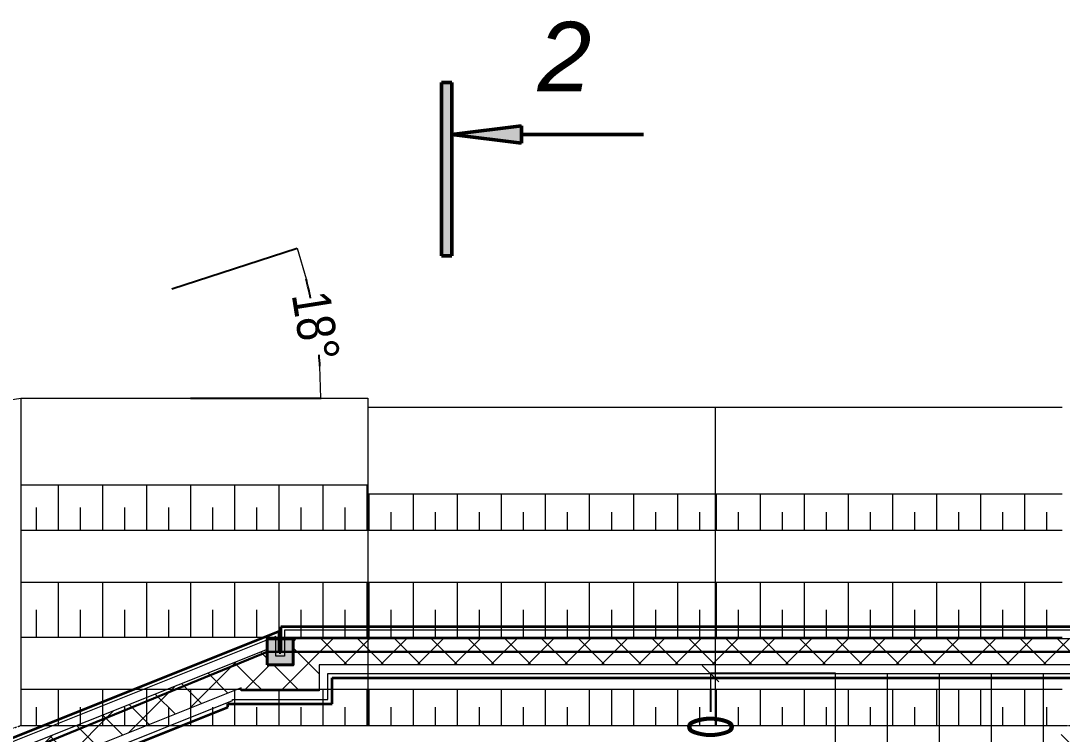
# Model space of a CAD drawing. Header units: millimetres. Extents: x -60256 to 201272, y 21388 to 77592.
# Drawn here: x -22765 to -16764, y 73307 to 77418 of the extents above; entities that cross this region are included whole.
import ezdxf

# ---------------------------------------------------------------- set-up
doc = ezdxf.new("R2010")
doc.units = ezdxf.units.MM
doc.header["$MEASUREMENT"] = 0
doc.linetypes.add('DASHDOT', pattern=[0.05, 0.025, -0.0125, 0, -0.0125])
for name, color, linetype, lineweight in [('лестницы_Ном._пера__96', 7, 'Continuous', 13), ('отделка_Ном._пера__94', 252, 'Continuous', 13), ('отделка_Ном._пера__99', 7, 'Continuous', 40), ('подп стены Инжзащита_Ном._пера__250', 153, 'Continuous', 13), ('разрезы_Ном._пера__100', 7, 'Continuous', 50), ('разрезы_Ном._пера__97', 7, 'Continuous', 20), ('стены наруж_Ном._пера__96', 7, 'Continuous', 13), ('стены наруж_Ном._пера__97', 7, 'Continuous', 20), ('стены наруж_Ном._пера__98', 7, 'Continuous', 35), ('стены наруж_Ном._пера__99', 7, 'Continuous', 40), ('чертеж_Ном._пера__97', 7, 'Continuous', 20)]:
    doc.layers.add(name, color=color, linetype=linetype, lineweight=lineweight)
for name, color, linetype in [('отделка', 7, 'Continuous'), ('размеры внутр', 7, 'Continuous'), ('разрезы', 7, 'Continuous'), ('стены наруж', 7, 'Continuous')]:
    doc.layers.add(name, color=color, linetype=linetype)
doc.styles.add('СГЕНЕРИР_СТИЛЬ_3', font='gost_2_304-81_type.ttf')
doc.styles.add('СГЕНЕРИР_СТИЛЬ_6', font='')
doc.styles.add('СГЕНЕРИР_СТИЛЬ_7', font='ariali.ttf')
doc.styles.get('СГЕНЕРИР_СТИЛЬ_6').set_extended_font_data('Arial Narrow Кириллический')
doc.dimstyles.new('СГЕНЕРИР_СТИЛЬ__2', dxfattribs={"dimtxt": 270.000005, "dimasz": 95, "dimexe": 0.18, "dimexo": 0, "dimgap": 0.09, "dimtad": 1, "dimdec": 0, "dimzin": 0, "dimdsep": 46, "dimtxsty": 'СГЕНЕРИР_СТИЛЬ_3', "dimblk": 'ARROWHEAD_6', "dimblk1": 'ARROWHEAD_6', "dimblk2": 'ARROWHEAD_6', "dimcen": 0.09, "dimclrd": 7, "dimclre": 7, "dimclrt": 98, "dimadec": 0, "dimazin": 0, "dimtfac": 1, "dimtdec": 4, "dimtmove": 0, "dimatfit": 3, "dimfxl": 1, "dimtolj": 1, "dimtzin": 0, "dimarcsym": 0})
doc.dimstyles.new('СГЕНЕРИР_СТИЛЬ__22', dxfattribs={"dimtxt": 220.000005, "dimasz": 183.574879, "dimexe": 0.18, "dimexo": 40, "dimgap": 0.09, "dimtad": 1, "dimdec": 0, "dimzin": 0, "dimdsep": 46, "dimtxsty": 'СГЕНЕРИР_СТИЛЬ_6', "dimblk": 'ARROWHEAD_5', "dimblk1": 'ARROWHEAD_5', "dimblk2": 'ARROWHEAD_5', "dimcen": 0.09, "dimclrd": 7, "dimclre": 7, "dimclrt": 98, "dimadec": 0, "dimazin": 0, "dimtfac": 1, "dimtdec": 4, "dimtmove": 0, "dimatfit": 3, "dimfxl": 1, "dimtolj": 1, "dimtzin": 0, "dimarcsym": 0})
doc.dimstyles.new('СГЕНЕРИР_СТИЛЬ__8', dxfattribs={"dimtxt": 270.000005, "dimasz": 95, "dimexe": 0.18, "dimexo": 0, "dimgap": 0.09, "dimtad": 1, "dimdec": 0, "dimzin": 0, "dimdsep": 46, "dimtxsty": 'СГЕНЕРИР_СТИЛЬ_3', "dimblk": 'ARROWHEAD_6', "dimblk1": 'ARROWHEAD_6', "dimblk2": 'ARROWHEAD_6', "dimcen": 0.09, "dimclrd": 7, "dimclre": 7, "dimclrt": 98, "dimadec": 0, "dimazin": 0, "dimtfac": 1, "dimtdec": 4, "dimtmove": 2, "dimatfit": 3, "dimfxl": 1, "dimtolj": 1, "dimtzin": 0, "dimarcsym": 0})
pattern_1 = [(45, (0, 0), (-106.06602, 106.06602), []), (135, (0, 0), (106.06602, 106.06602), [])]

# ---------------------------------------------------------------- blocks, each defined once
blk = doc.blocks.new('Стена_51_1', base_point=(-21346, 73795.7))
at = {"layer": 'стены наруж_Ном._пера__96', "linetype": 'Continuous'}
h = blk.add_hatch(dxfattribs=at)
h.set_pattern_fill('УТЕПЛИТ_МЕЛКИЙ_0001', color=256, style=0, pattern_type=2)
h.set_pattern_definition(pattern_1)
h.paths.add_polyline_path([(-21346, 73795.7), (-27196, 71455.7), (-27046, 71354.1), (-21496, 73574.1)])
at = {"layer": 'стены наруж_Ном._пера__97', "linetype": 'Continuous'}
for p, q in [((-21296, 73869.5), (-27246, 71489.5)), ((-21346, 73795.7), (-27196, 71455.7)), ((-21496, 73574.1), (-27046, 71354.1)), ((-26996, 71320.3), (-21546, 73500.3))]:
    blk.add_line(p, q, dxfattribs=at)
at = {"layer": 'стены наруж_Ном._пера__98', "linetype": 'Continuous', "flags": 128}
for points in [[(-21276, 73899.1), (-27266, 71503.1)], [(-26971, 71303.3), (-21571, 73463.3)]]:
    blk.add_lwpolyline(points, dxfattribs=at)
blk = doc.blocks.new('Стена_72_1', base_point=(-14961, 73855.7))
at = {"layer": 'стены наруж_Ном._пера__96', "linetype": 'Continuous'}
h = blk.add_hatch(dxfattribs=at)
h.set_pattern_fill('УТЕПЛИТ_МЕЛКИЙ_0001', color=256, style=0, pattern_type=2)
h.set_pattern_definition(pattern_1)
h.paths.add_polyline_path([(-15181, 73855.7), (-21196, 73855.7), (-21046, 73705.7), (-15181, 73705.7)])
h = blk.add_hatch(dxfattribs=at)
h.set_pattern_fill('УТЕПЛИТ_МЕЛКИЙ_0001', color=256, style=0, pattern_type=2)
h.set_pattern_definition(pattern_1)
h.paths.add_polyline_path([(-15181, 73705.7), (-15031, 73705.7), (-15031, 73855.7), (-15181, 73855.7)])
h = blk.add_hatch(dxfattribs=at)
h.set_pattern_fill('УТЕПЛИТ_МЕЛКИЙ_0001', color=256, style=0, pattern_type=2)
h.set_pattern_definition(pattern_1)
h.paths.add_polyline_path([(-15031, 73705.7), (-14961, 73705.7), (-14961, 73855.7), (-15031, 73855.7)])
h = blk.add_hatch(dxfattribs=at)
h.set_pattern_fill('УТЕПЛИТ_МЕЛКИЙ_0001', color=256, style=0, pattern_type=2)
h.set_pattern_definition(pattern_1)
h.paths.add_polyline_path([(-15181, 73655.7), (-15031, 73655.7), (-15031, 73705.7), (-15181, 73705.7)])
h = blk.add_hatch(dxfattribs=at)
h.set_pattern_fill('УТЕПЛИТ_МЕЛКИЙ_0001', color=256, style=0, pattern_type=2)
h.set_pattern_definition(pattern_1)
h.paths.add_polyline_path([(-15181, 73630.7), (-15031, 73630.7), (-15031, 73655.7), (-15181, 73655.7)])
for p, q in [((-15361, 73705.7), (-15361, 73655.7)), ((-15181, 73705.7), (-15181, 73655.7)), ((-15031, 73655.7), (-15031, 73705.7)), ((-14981, 73655.7), (-14981, 73705.7)), ((-15411, 73655.7), (-15411, 73630.7)), ((-15361, 73655.7), (-15361, 73630.7)), ((-15181, 73655.7), (-15181, 73630.7)), ((-15031, 73630.7), (-15031, 73655.7)), ((-14981, 73630.7), (-14981, 73655.7))]:
    blk.add_line(p, q, dxfattribs=at)
at = {"layer": 'стены наруж_Ном._пера__97', "linetype": 'Continuous'}
for p, q in [((-14961, 73905.7), (-21246, 73905.7)), ((-15181, 73855.7), (-21196, 73855.7)), ((-15031, 73855.7), (-15181, 73855.7)), ((-14961, 73855.7), (-15031, 73855.7)), ((-15361, 73705.7), (-21046, 73705.7)), ((-15181, 73705.7), (-15361, 73705.7)), ((-14981, 73705.7), (-15031, 73705.7)), ((-14961, 73705.7), (-14981, 73705.7)), ((-20996, 73655.7), (-15361, 73655.7))]:
    blk.add_line(p, q, dxfattribs=at)
at = {"layer": 'стены наруж_Ном._пера__98', "linetype": 'Continuous', "flags": 128}
for points in [[(-14961, 73925.7), (-21266, 73925.7)], [(-14961, 73630.7), (-14961, 73925.7)], [(-20971, 73630.7), (-15436, 73630.7)]]:
    blk.add_lwpolyline(points, dxfattribs=at)
at = {"layer": 'стены наруж_Ном._пера__99', "linetype": 'Continuous'}
for p, q in [((-14961, 73655.7), (-14961, 73705.7)), ((-14961, 73630.7), (-14961, 73655.7))]:
    blk.add_line(p, q, dxfattribs=at)
blk = doc.blocks.new('ARROWHEAD_6')
at = {"color": 0, "linetype": 'Continuous', "lineweight": 0}
for p, q in [((0, 0), (-1, 0)), ((-0.5, -0.5), (0.5, 0.5))]:
    blk.add_line(p, q, dxfattribs=at)
blk = doc.blocks.new('*D919')
at = {"layer": 'Defpoints', "color": 0, "linetype": 'Continuous', "transparency": 16777216}
for p in [(-18078.5, 73925.7), (-16142.8, 73925.7), (-15436, 73630.7)]:
    blk.add_point(p, dxfattribs=at)
at = {"layer": 'размеры внутр', "color": 7, "linetype": 'Continuous', "lineweight": -2, "transparency": 16777216}
for p, q in [((-18078.5, 73925.7), (-16142.6, 73925.7)), ((-16142.8, 73725.7), (-16142.8, 73830.7)), ((-15436, 73630.7), (-16143, 73630.7))]:
    blk.add_line(p, q, dxfattribs=at)
at = {"layer": 'размеры внутр', "color": 7, "linetype": 'Continuous', "lineweight": -2, "transparency": 16777216, "xscale": 95, "yscale": 95, "zscale": 95}
for p, rotation in [((-16142.8, 73925.7), 90), ((-16142.8, 73630.7), 270)]:
    blk.add_blockref('ARROWHEAD_6', p, dxfattribs=dict(at, rotation=rotation))
at = {"layer": 'размеры внутр', "color": 98, "linetype": 'Continuous', "transparency": 16777216, "insert": (-16331.8, 74260.5), "char_height": 270, "attachment_point": 5, "rotation": 90, "style": 'СГЕНЕРИР_СТИЛЬ_3'}
blk.add_mtext('\\A1;295', dxfattribs=at)
blk = doc.blocks.new('*D1008')
at = {"layer": 'Defpoints', "color": 0, "linetype": 'Continuous', "transparency": 16777216}
for p in [(-18790.6, 73655.7), (-18071, 73655.7), (-18071, 72555.7)]:
    blk.add_point(p, dxfattribs=at)
at = {"layer": 'размеры внутр', "color": 7, "linetype": 'Continuous', "lineweight": -2, "transparency": 16777216}
for p, q in [((-18071, 73655.7), (-18790.8, 73655.7)), ((-18790.6, 73560.7), (-18790.6, 73435.5)), ((-18790.6, 72650.7), (-18790.6, 72895.3)), ((-18071, 72555.7), (-18790.8, 72555.7))]:
    blk.add_line(p, q, dxfattribs=at)
at = {"layer": 'размеры внутр', "color": 7, "linetype": 'Continuous', "lineweight": -2, "transparency": 16777216, "xscale": 95, "yscale": 95, "zscale": 95}
for p, rotation in [((-18790.6, 73655.7), 90), ((-18790.6, 72555.7), 270)]:
    blk.add_blockref('ARROWHEAD_6', p, dxfattribs=dict(at, rotation=rotation))
at = {"layer": 'размеры внутр', "color": 98, "linetype": 'Continuous', "transparency": 16777216, "insert": (-18790.6, 73165.4), "char_height": 270, "attachment_point": 5, "rotation": 90, "style": 'СГЕНЕРИР_СТИЛЬ_3'}
blk.add_mtext('\\A1;1100', dxfattribs=at)
blk = doc.blocks.new('ARROWHEAD_5')
at = {"color": 0, "linetype": 'Continuous', "lineweight": 0}
blk.add_line((0, 0), (-1, 0), dxfattribs=at)
blk.add_solid([(-1, 0.2679), (0, 0), (-1, -0.2679), (-1, 0.2679)], dxfattribs=at)
blk = doc.blocks.new('*D1009')
at = {"color": 7, "linetype": 'Continuous', "lineweight": -2, "transparency": 16777216}
for p, q in [((-23376.2, 75178.1), (-27296.3, 73907.4)), ((-12991, 73021.2), (-27109.8, 72787.2))]:
    blk.add_line(p, q, dxfattribs=at)
for start, end in [(11.55417, 15.2204), (3.68956, 6.62765)]:
    blk.add_arc((-30948.5, 72723.5), 3839.5, start, end, dxfattribs=at)
at = {"layer": 'Defpoints', "color": 0, "linetype": 'Continuous', "transparency": 16777216}
for p in [(-23338.2, 75190.4), (-27197, 73540.8), (-12951, 73021.9), (-30948.5, 72723.5)]:
    blk.add_point(p, dxfattribs=at)
at = {"color": 7, "linetype": 'Continuous', "lineweight": -2, "transparency": 16777216, "xscale": 183.5748792270531, "yscale": 183.5748792270531, "zscale": 183.5748792270531}
for p, rotation in [((-27296.2, 73907.4), 106.5902609093642), ((-27109.6, 72787.2), 272.31969062113)]:
    blk.add_blockref('ARROWHEAD_5', p, dxfattribs=dict(at, rotation=rotation))
at = {"color": 98, "linetype": 'Continuous', "transparency": 16777216, "insert": (-27157.3, 73330.2), "char_height": 220, "attachment_point": 5, "rotation": 279.45498, "style": 'СГЕНЕРИР_СТИЛЬ_6'}
blk.add_mtext('\\A1;17°', dxfattribs=at)
blk = doc.blocks.new('*D1010')
at = {"color": 7, "linetype": 'Continuous', "lineweight": -2, "transparency": 16777216}
for p, q in [((-21895.4, 75872.7), (-21171.8, 76107.9)), ((-21787, 75243.7), (-21034.9, 75243.7))]:
    blk.add_line(p, q, dxfattribs=at)
for start, end in [(11.8827, 14.23811), (3.76189, 5.11676)]:
    blk.add_arc((-23831.5, 75243.7), 2796.5, start, end, dxfattribs=at)
at = {"layer": 'Defpoints', "color": 0, "linetype": 'Continuous', "transparency": 16777216}
for p in [(-21933.5, 75860.4), (-21096.2, 75825.1), (-23831.5, 75243.7), (-21827, 75243.7)]:
    blk.add_point(p, dxfattribs=at)
at = {"color": 7, "linetype": 'Continuous', "lineweight": -2, "transparency": 16777216, "xscale": 183.5748792270531, "yscale": 183.5748792270531, "zscale": 183.5748792270531}
for p, rotation in [((-21171.9, 76107.8), 106.1190531803388), ((-21035.1, 75243.7), 271.8809468196649)]:
    blk.add_blockref('ARROWHEAD_5', p, dxfattribs=dict(at, rotation=rotation))
at = {"color": 98, "linetype": 'Continuous', "transparency": 16777216, "insert": (-21065.8, 75657), "char_height": 220, "attachment_point": 5, "rotation": 279, "style": 'СГЕНЕРИР_СТИЛЬ_6'}
blk.add_mtext('\\A1;18°', dxfattribs=at)
blk = doc.blocks.new('Плоскость сечения_2_1', base_point=(-20310.2, 54611.4))
at = {"layer": 'разрезы_Ном._пера__100', "linetype": 'Continuous'}
for points in [[(-20280.2, 77063.4), (-20340.2, 77063.4), (-20340.2, 76063.4), (-20280.2, 76063.4)], [(-19880.2, 76813.4), (-20280.2, 76763.4), (-19880.2, 76713.4)]]:
    blk.add_hatch(color=256, dxfattribs=at).paths.add_polyline_path(points)
for p, q in [((-20340.2, 76063.4), (-20340.2, 77063.4)), ((-20340.2, 77063.4), (-20280.2, 77063.4)), ((-20280.2, 77063.4), (-20280.2, 76063.4)), ((-20280.2, 76763.4), (-19880.2, 76813.4)), ((-19880.2, 76813.4), (-19880.2, 76713.4)), ((-19880.2, 76713.4), (-20280.2, 76763.4)), ((-19880.2, 76763.4), (-19176.7, 76763.4)), ((-20280.2, 76063.4), (-20340.2, 76063.4))]:
    blk.add_line(p, q, dxfattribs=at)
at = {"layer": 'разрезы_Ном._пера__97', "insert": (-19476.7, 77212), "char_height": 400, "attachment_point": 6, "style": 'СГЕНЕРИР_СТИЛЬ_7'}
blk.add_mtext('{2}', dxfattribs=at)
blk = doc.blocks.new('Лестница 2')
at = {"layer": 'лестницы_Ном._пера__96', "linetype": 'Continuous'}
for p, q in [((0, 1100), (1500, 1100)), ((0, 1100), (0, 0)), ((0, 1100), (0, 0)), ((300, 1100), (300, 0)), ((600, 1100), (600, 0)), ((900, 1100), (900, 0)), ((1200, 1100), (1200, 0)), ((1500, 1100), (1500, 0)), ((1500, 1100), (1500, 0)), ((1500, 550), (1300, 750)), ((0, 550), (1500, 550)), ((1500, 550), (1300, 350)), ((0, 0), (1500, 0))]:
    blk.add_line(p, q, dxfattribs=at)
blk = doc.blocks.new('Стена_105_1', base_point=(-21346, 73705.7))
at = {"layer": 'стены наруж_Ном._пера__96', "linetype": 'Continuous'}
h = blk.add_hatch(dxfattribs=at)
h.set_pattern_fill('УТЕПЛИТ_МЕЛКИЙ_0001', color=256, style=0, pattern_type=2)
h.set_pattern_definition(pattern_1)
h.paths.add_polyline_path([(-21196, 73705.7), (-21346, 73705.7), (-21496, 73555.7), (-21046, 73555.7)])
at = {"layer": 'стены наруж_Ном._пера__97', "linetype": 'Continuous'}
for p, q in [((-21246, 73755.7), (-21296, 73755.7)), ((-21196, 73705.7), (-21346, 73705.7)), ((-21546, 73505.7), (-20996, 73505.7)), ((-21046, 73555.7), (-21496, 73555.7))]:
    blk.add_line(p, q, dxfattribs=at)
at = {"layer": 'стены наруж_Ном._пера__98', "linetype": 'Continuous', "flags": 128}
for points in [[(-21266, 73775.7), (-21276, 73775.7)], [(-21571, 73480.7), (-20971, 73480.7)]]:
    blk.add_lwpolyline(points, dxfattribs=at)
blk = doc.blocks.new('Стена_106_1', base_point=(-21196, 73705.7))
at = {"layer": 'стены наруж_Ном._пера__96', "linetype": 'Continuous'}
h = blk.add_hatch(dxfattribs=at)
h.set_pattern_fill('УТЕПЛИТ_МЕЛКИЙ_0001', color=256, style=0, pattern_type=2)
h.set_pattern_definition(pattern_1)
h.paths.add_polyline_path([(-21196, 73855.7), (-21196, 73705.7), (-21046, 73555.7), (-21046, 73705.7)])
at = {"layer": 'стены наруж_Ном._пера__97', "linetype": 'Continuous'}
for p, q in [((-21246, 73905.7), (-21246, 73755.7)), ((-21196, 73855.7), (-21196, 73705.7)), ((-21046, 73705.7), (-21046, 73555.7)), ((-20996, 73505.7), (-20996, 73655.7))]:
    blk.add_line(p, q, dxfattribs=at)
at = {"layer": 'стены наруж_Ном._пера__98', "linetype": 'Continuous', "flags": 128}
for points in [[(-21266, 73925.7), (-21266, 73775.7)], [(-20971, 73480.7), (-20971, 73630.7)]]:
    blk.add_lwpolyline(points, dxfattribs=at)
blk = doc.blocks.new('Стена_107_1', base_point=(-21346, 73705.7))
at = {"layer": 'стены наруж_Ном._пера__96', "linetype": 'Continuous'}
h = blk.add_hatch(dxfattribs=at)
h.set_pattern_fill('УТЕПЛИТ_МЕЛКИЙ_0001', color=256, style=0, pattern_type=2)
h.set_pattern_definition(pattern_1)
h.paths.add_polyline_path([(-21346, 73705.7), (-21346, 73795.7), (-21496, 73574.1), (-21496, 73555.7)])
at = {"layer": 'стены наруж_Ном._пера__97', "linetype": 'Continuous'}
for p, q in [((-21296, 73755.7), (-21296, 73869.5)), ((-21346, 73705.7), (-21346, 73795.7)), ((-21496, 73555.7), (-21496, 73574.1)), ((-21546, 73500.3), (-21546, 73505.7))]:
    blk.add_line(p, q, dxfattribs=at)
at = {"layer": 'стены наруж_Ном._пера__98', "linetype": 'Continuous', "flags": 128}
for points in [[(-21276, 73775.7), (-21276, 73899.1)], [(-21571, 73463.3), (-21571, 73480.7)]]:
    blk.add_lwpolyline(points, dxfattribs=at)
blk = doc.blocks.new('Колонна_53_1', base_point=(-21271, 73780.7))
at = {"layer": 'отделка_Ном._пера__94', "linetype": 'Continuous'}
blk.add_hatch(color=256, dxfattribs=at).paths.add_polyline_path([(-21346, 73705.7), (-21196, 73705.7), (-21196, 73855.7), (-21346, 73855.7)])
at = {"layer": 'отделка_Ном._пера__99', "linetype": 'Continuous', "flags": 128}
blk.add_lwpolyline([(-21346, 73705.7), (-21196, 73705.7), (-21196, 73855.7), (-21346, 73855.7)], close=True, dxfattribs=at)

msp = doc.modelspace()

# ---------------------------------------------------------------- hatches: boundary and pattern name
at = {"layer": 'подп стены Инжзащита_Ном._пера__250', "linetype": 'Continuous'}
h = msp.add_hatch(dxfattribs=at)
h.set_pattern_fill('ANSI36_0001', color=256, style=0, pattern_type=2)
h.set_pattern_definition([(75, (-761330, 464080), (-81438, 309434), [396875, -79375, 0, -79375])])
h.paths.add_polyline_path([(-22764.3102, 75243.65998), (-23347.95021, 75152.61143), (-22764.74601, 73357.69345), (-22764.3102, 73358.04683)])

# ---------------------------------------------------------------- linework, layer by layer
at = {"color": 3, "lineweight": 30}
msp.add_lwpolyline([(-45271.00277, 71380.66051), (-39346.00277, 71380.66051), (-39196.00277, 71380.66051), (-33346.00277, 71380.66051), (-33196.00277, 71380.66051), (-27346.00277, 71380.66051), (-27196.00277, 71380.66051), (-21346.00277, 73780.66051), (-21196.00277, 73780.66051), (-15271.00277, 73780.66051)], dxfattribs=at)
msp.add_lwpolyline([(-45271.00277, 69455.66051), (-45271.00277, 71380.66051), (-39196.00277, 71380.66051), (-33196.00277, 71380.66051), (-27196.00277, 71380.66051), (-21346.00277, 73780.66051), (-21196.00277, 73780.66051), (-15271.00277, 73780.66051), (-15271.00277, 69455.66051)], close=True, dxfattribs=at)
at = {"layer": 'подп стены Инжзащита_Ном._пера__250', "linetype": 'Continuous'}
for p, q in [((-23347.95021, 75152.61143), (-22764.3102, 75243.65998)), ((-22764.3102, 75243.65998), (-20764.3102, 75243.65998)), ((-22764.3102, 75243.65998), (-22764.3102, 73356.37153)), ((-20764.3102, 75243.65998), (-20764.3102, 73356.37153)), ((-20764.3102, 75191.10787), (-18764.3102, 75191.10787)), ((-20764.3102, 75191.10787), (-20764.3102, 73356.37153)), ((-18764.3102, 75191.10787), (-18764.3102, 73356.37153)), ((-18764.3102, 75191.10787), (-16764.3102, 75191.10787)), ((-18764.3102, 75191.10787), (-18764.3102, 73356.37153)), ((-22764.3102, 74744.6533), (-20764.3102, 74744.6533)), ((-22548.88895, 74744.6533), (-22548.88895, 74613.273)), ((-22294.88895, 74744.6533), (-22294.88895, 74613.273)), ((-22040.88895, 74744.6533), (-22040.88895, 74613.273)), ((-21786.88895, 74744.6533), (-21786.88895, 74613.273)), ((-21532.88895, 74744.6533), (-21532.88895, 74613.273)), ((-21278.88895, 74744.6533), (-21278.88895, 74613.273)), ((-21024.88895, 74744.6533), (-21024.88895, 74613.273)), ((-20770.88895, 74744.6533), (-20770.88895, 74613.273)), ((-20764.3102, 74692.10118), (-18764.3102, 74692.10118)), ((-20758.90819, 74692.10118), (-20758.90819, 74481.89271)), ((-20504.90819, 74692.10118), (-20504.90819, 74481.89271)), ((-20250.90819, 74692.10118), (-20250.90819, 74481.89271)), ((-19996.90819, 74692.10118), (-19996.90819, 74481.89271)), ((-19742.90819, 74692.10118), (-19742.90819, 74481.89271)), ((-19488.90819, 74692.10118), (-19488.90819, 74481.89271)), ((-19234.90819, 74692.10118), (-19234.90819, 74481.89271)), ((-18980.90819, 74692.10118), (-18980.90819, 74481.89271)), ((-18764.3102, 74692.10118), (-16764.3102, 74692.10118)), ((-18758.90819, 74692.10118), (-18758.90819, 74481.89271)), ((-18504.90819, 74692.10118), (-18504.90819, 74481.89271)), ((-18250.90819, 74692.10118), (-18250.90819, 74481.89271)), ((-17996.90819, 74692.10118), (-17996.90819, 74481.89271)), ((-17742.90819, 74692.10118), (-17742.90819, 74481.89271)), ((-17488.90819, 74692.10118), (-17488.90819, 74481.89271)), ((-17234.90819, 74692.10118), (-17234.90819, 74481.89271)), ((-16980.90819, 74692.10118), (-16980.90819, 74481.89271)), ((-22675.88895, 74613.273), (-22675.88895, 74481.89271)), ((-22548.88895, 74613.273), (-22548.88895, 74481.89271)), ((-22421.88895, 74613.273), (-22421.88895, 74481.89271)), ((-22294.88895, 74613.273), (-22294.88895, 74481.89271)), ((-22167.88895, 74613.273), (-22167.88895, 74481.89271)), ((-22040.88895, 74613.273), (-22040.88895, 74481.89271)), ((-21913.88895, 74613.273), (-21913.88895, 74481.89271)), ((-21786.88895, 74613.273), (-21786.88895, 74481.89271)), ((-21659.88895, 74613.273), (-21659.88895, 74481.89271)), ((-21532.88895, 74613.273), (-21532.88895, 74481.89271)), ((-21405.88895, 74613.273), (-21405.88895, 74481.89271)), ((-21278.88895, 74613.273), (-21278.88895, 74481.89271)), ((-21151.88895, 74613.273), (-21151.88895, 74481.89271)), ((-21024.88895, 74613.273), (-21024.88895, 74481.89271)), ((-20897.88895, 74613.273), (-20897.88895, 74481.89271)), ((-20770.88895, 74613.273), (-20770.88895, 74481.89271)), ((-20631.90819, 74586.99694), (-20631.90819, 74481.89271)), ((-20377.90819, 74586.99694), (-20377.90819, 74481.89271)), ((-20123.90819, 74586.99694), (-20123.90819, 74481.89271)), ((-19869.90819, 74586.99694), (-19869.90819, 74481.89271)), ((-19615.90819, 74586.99694), (-19615.90819, 74481.89271)), ((-19361.90819, 74586.99694), (-19361.90819, 74481.89271)), ((-19107.90819, 74586.99694), (-19107.90819, 74481.89271)), ((-18853.90819, 74586.99694), (-18853.90819, 74481.89271)), ((-18631.90819, 74586.99694), (-18631.90819, 74481.89271)), ((-18377.90819, 74586.99694), (-18377.90819, 74481.89271)), ((-18123.90819, 74586.99694), (-18123.90819, 74481.89271)), ((-17869.90819, 74586.99694), (-17869.90819, 74481.89271)), ((-17615.90819, 74586.99694), (-17615.90819, 74481.89271)), ((-17361.90819, 74586.99694), (-17361.90819, 74481.89271)), ((-17107.90819, 74586.99694), (-17107.90819, 74481.89271)), ((-16853.90819, 74586.99694), (-16853.90819, 74481.89271)), ((-22764.3102, 74481.89271), (-20764.3102, 74481.89271)), ((-20764.3102, 74481.89271), (-18764.3102, 74481.89271)), ((-18764.3102, 74481.89271), (-16764.3102, 74481.89271)), ((-22764.3102, 74181.89271), (-20764.3102, 74181.89271)), ((-22548.88895, 74181.89271), (-22548.88895, 74024.23636)), ((-22294.88895, 74181.89271), (-22294.88895, 74024.23636)), ((-22040.88895, 74181.89271), (-22040.88895, 74024.23636)), ((-21786.88895, 74181.89271), (-21786.88895, 74024.23636)), ((-21532.88895, 74181.89271), (-21532.88895, 74024.23636)), ((-21278.88895, 74181.89271), (-21278.88895, 74024.23636)), ((-21024.88895, 74181.89271), (-21024.88895, 74024.23636)), ((-20770.88895, 74181.89271), (-20770.88895, 74024.23636)), ((-20764.3102, 74181.89271), (-18764.3102, 74181.89271)), ((-20758.90819, 74181.89271), (-20758.90819, 73866.58)), ((-20504.90819, 74181.89271), (-20504.90819, 73866.58)), ((-20250.90819, 74181.89271), (-20250.90819, 73866.58)), ((-19996.90819, 74181.89271), (-19996.90819, 73866.58)), ((-19742.90819, 74181.89271), (-19742.90819, 73866.58)), ((-19488.90819, 74181.89271), (-19488.90819, 73866.58)), ((-19234.90819, 74181.89271), (-19234.90819, 73866.58)), ((-18980.90819, 74181.89271), (-18980.90819, 73866.58)), ((-18764.3102, 74181.89271), (-16764.3102, 74181.89271)), ((-18758.90819, 74181.89271), (-18758.90819, 73866.58)), ((-18504.90819, 74181.89271), (-18504.90819, 73866.58)), ((-18250.90819, 74181.89271), (-18250.90819, 73866.58)), ((-17996.90819, 74181.89271), (-17996.90819, 73866.58)), ((-17742.90819, 74181.89271), (-17742.90819, 73866.58)), ((-17488.90819, 74181.89271), (-17488.90819, 73866.58)), ((-17234.90819, 74181.89271), (-17234.90819, 73866.58)), ((-16980.90819, 74181.89271), (-16980.90819, 73866.58)), ((-22675.88895, 74024.23636), (-22675.88895, 73866.58)), ((-22548.88895, 74024.23636), (-22548.88895, 73866.58)), ((-22421.88895, 74024.23636), (-22421.88895, 73866.58)), ((-22294.88895, 74024.23636), (-22294.88895, 73866.58)), ((-22167.88895, 74024.23636), (-22167.88895, 73866.58)), ((-22040.88895, 74024.23636), (-22040.88895, 73866.58)), ((-21913.88895, 74024.23636), (-21913.88895, 73866.58)), ((-21786.88895, 74024.23636), (-21786.88895, 73866.58)), ((-21659.88895, 74024.23636), (-21659.88895, 73866.58)), ((-21532.88895, 74024.23636), (-21532.88895, 73866.58)), ((-21405.88895, 74024.23636), (-21405.88895, 73866.58)), ((-21278.88895, 74024.23636), (-21278.88895, 73866.58)), ((-21151.88895, 74024.23636), (-21151.88895, 73866.58)), ((-21024.88895, 74024.23636), (-21024.88895, 73866.58)), ((-20897.88895, 74024.23636), (-20897.88895, 73866.58)), ((-20770.88895, 74024.23636), (-20770.88895, 73866.58)), ((-20631.90819, 74024.23636), (-20631.90819, 73866.58)), ((-20377.90819, 74024.23636), (-20377.90819, 73866.58)), ((-20123.90819, 74024.23636), (-20123.90819, 73866.58)), ((-19869.90819, 74024.23636), (-19869.90819, 73866.58)), ((-19615.90819, 74024.23636), (-19615.90819, 73866.58)), ((-19361.90819, 74024.23636), (-19361.90819, 73866.58)), ((-19107.90819, 74024.23636), (-19107.90819, 73866.58)), ((-18853.90819, 74024.23636), (-18853.90819, 73866.58)), ((-18631.90819, 74024.23636), (-18631.90819, 73866.58)), ((-18377.90819, 74024.23636), (-18377.90819, 73866.58)), ((-18123.90819, 74024.23636), (-18123.90819, 73866.58)), ((-17869.90819, 74024.23636), (-17869.90819, 73866.58)), ((-17615.90819, 74024.23636), (-17615.90819, 73866.58)), ((-17361.90819, 74024.23636), (-17361.90819, 73866.58)), ((-17107.90819, 74024.23636), (-17107.90819, 73866.58)), ((-16853.90819, 74024.23636), (-16853.90819, 73866.58)), ((-22764.3102, 73866.58), (-20764.3102, 73866.58)), ((-20764.3102, 73866.58), (-18764.3102, 73866.58)), ((-18764.3102, 73866.58), (-16764.3102, 73866.58)), ((-22764.3102, 73566.56915), (-20764.3102, 73566.56915)), ((-22548.88895, 73566.56915), (-22548.88895, 73461.47034)), ((-22294.88895, 73566.56915), (-22294.88895, 73461.47034)), ((-22040.88895, 73566.56915), (-22040.88895, 73461.47034)), ((-21786.88895, 73566.56915), (-21786.88895, 73461.47034)), ((-21532.88895, 73566.56915), (-21532.88895, 73461.47034)), ((-21278.88895, 73566.56915), (-21278.88895, 73461.47034)), ((-21024.88895, 73566.56915), (-21024.88895, 73461.47034)), ((-20770.88895, 73566.56915), (-20770.88895, 73461.47034)), ((-20764.3102, 73566.56915), (-18764.3102, 73566.56915)), ((-20758.90819, 73566.56915), (-20758.90819, 73356.37153)), ((-20504.90819, 73566.56915), (-20504.90819, 73356.37153)), ((-20250.90819, 73566.56915), (-20250.90819, 73356.37153)), ((-19996.90819, 73566.56915), (-19996.90819, 73356.37153)), ((-19742.90819, 73566.56915), (-19742.90819, 73356.37153)), ((-19488.90819, 73566.56915), (-19488.90819, 73356.37153)), ((-19361.90819, 73566.56915), (-19361.90819, 73356.37153)), ((-19234.90819, 73566.56915), (-19234.90819, 73356.37153)), ((-18980.90819, 73566.56915), (-18980.90819, 73356.37153)), ((-18764.3102, 73566.56915), (-16764.3102, 73566.56915)), ((-18758.90819, 73566.56915), (-18758.90819, 73356.37153)), ((-18504.90819, 73566.56915), (-18504.90819, 73356.37153)), ((-18250.90819, 73566.56915), (-18250.90819, 73356.37153)), ((-17996.90819, 73566.56915), (-17996.90819, 73356.37153)), ((-17742.90819, 73566.56915), (-17742.90819, 73356.37153)), ((-17488.90819, 73566.56915), (-17488.90819, 73356.37153)), ((-17361.90819, 73566.56915), (-17361.90819, 73356.37153)), ((-17234.90819, 73566.56915), (-17234.90819, 73356.37153)), ((-16980.90819, 73566.56915), (-16980.90819, 73356.37153)), ((-22675.88895, 73461.47034), (-22675.88895, 73356.37153)), ((-22548.88895, 73461.47034), (-22548.88895, 73356.37153)), ((-22421.88895, 73461.47034), (-22421.88895, 73356.37153)), ((-22294.88895, 73461.47034), (-22294.88895, 73356.37153)), ((-22167.88895, 73461.47034), (-22167.88895, 73356.37153)), ((-22040.88895, 73461.47034), (-22040.88895, 73356.37153)), ((-21913.88895, 73461.47034), (-21913.88895, 73356.37153)), ((-21786.88895, 73461.47034), (-21786.88895, 73356.37153)), ((-21659.88895, 73461.47034), (-21659.88895, 73356.37153)), ((-21532.88895, 73461.47034), (-21532.88895, 73356.37153)), ((-21405.88895, 73461.47034), (-21405.88895, 73356.37153)), ((-21278.88895, 73461.47034), (-21278.88895, 73356.37153)), ((-21151.88895, 73461.47034), (-21151.88895, 73356.37153)), ((-21024.88895, 73461.47034), (-21024.88895, 73356.37153)), ((-20897.88895, 73461.47034), (-20897.88895, 73356.37153)), ((-20770.88895, 73461.47034), (-20770.88895, 73356.37153)), ((-20631.90819, 73461.47034), (-20631.90819, 73356.37153)), ((-20377.90819, 73461.47034), (-20377.90819, 73356.37153)), ((-20123.90819, 73461.47034), (-20123.90819, 73356.37153)), ((-19869.90819, 73461.47034), (-19869.90819, 73356.37153)), ((-19615.90819, 73461.47034), (-19615.90819, 73356.37153)), ((-19107.90819, 73461.47034), (-19107.90819, 73356.37153)), ((-18853.90819, 73461.47034), (-18853.90819, 73356.37153)), ((-18631.90819, 73461.47034), (-18631.90819, 73356.37153)), ((-18377.90819, 73461.47034), (-18377.90819, 73356.37153)), ((-18123.90819, 73461.47034), (-18123.90819, 73356.37153)), ((-17869.90819, 73461.47034), (-17869.90819, 73356.37153)), ((-17615.90819, 73461.47034), (-17615.90819, 73356.37153)), ((-17107.90819, 73461.47034), (-17107.90819, 73356.37153)), ((-16853.90819, 73461.47034), (-16853.90819, 73356.37153)), ((-22764.74601, 73357.69345), (-22764.3102, 73358.04683)), ((-22764.3102, 73356.37153), (-20764.3102, 73356.37153)), ((-20764.3102, 73356.37153), (-18764.3102, 73356.37153)), ((-18764.3102, 73356.37153), (-16764.3102, 73356.37153))]:
    msp.add_line(p, q, dxfattribs=at)
at = {"layer": 'подп стены Инжзащита_Ном._пера__250', "linetype": 'DASHDOT', "flags": 128}
msp.add_lwpolyline([(-48372.16526, 70591.09712), (-30374.63856, 70889.48015), (-22764.3102, 73356.37153), (23235.6898, 73356.37329), (29031.01932, 71802.61792), (33418.19691, 67709.61502), (35488.7603, 55884.12213)], dxfattribs=at)
at = {"layer": 'чертеж_Ном._пера__97', "linetype": 'Continuous', "flags": 128}
msp.add_lwpolyline([(-15436.00277, 73630.66051), (-20971.00277, 73630.66051)], dxfattribs=at)

# ---------------------------------------------------------------- block references
at = {"layer": 'лестницы_Ном._пера__96', "linetype": 'Continuous', "xscale": -1, "zscale": 1000, "rotation": 180}
msp.add_blockref('Лестница 2', (-18071.00277, 73655.66051), dxfattribs=at)
at = {"layer": 'отделка'}
msp.add_blockref('Колонна_53_1', (-21271.00277, 73780.66051), dxfattribs=at)
at = {"layer": 'разрезы'}
msp.add_blockref('Плоскость сечения_2_1', (-20310.24982, 54611.42601), dxfattribs=at)
at = {"layer": 'стены наруж'}
for name, p in [('Стена_72_1', (-14961.00277, 73855.66051)), ('Стена_106_1', (-21196.00277, 73705.66051)), ('Стена_51_1', (-21346.00277, 73795.66051)), ('Стена_107_1', (-21346.00277, 73705.66051)), ('Стена_105_1', (-21346.00277, 73705.66051))]:
    msp.add_blockref(name, p, dxfattribs=at)

# ---------------------------------------------------------------- dimensions: what is measured, and where the dimension line sits
at = {"linetype": 'Continuous'}
for base, center, p1, p2, picture, middle, turn in [((-21096.18831, 75825.07506), (-23831.53121, 75243.65998), (-21827.02695, 75243.65998), (-21933.48663, 75860.37205), '*D1010', (-21065.8001, 75657.03113), 279), ((-27197.04994, 73540.77652), (-30948.51555, 72723.50884), (-23338.1872, 75190.40022), (-12950.98885, 73021.89186), '*D1009', (-27157.29117, 73330.17048), 279.454975765)]:
    dim = msp.add_angular_dim_3p(base=base, center=center, p1=p1, p2=p2, dimstyle='СГЕНЕРИР_СТИЛЬ__22', dxfattribs=at)
    dim.commit()
    dim.dimension.update_dxf_attribs({"geometry": picture, "text_midpoint": middle, "dimtype": 165, "text_rotation": turn})
at = {"layer": 'размеры внутр', "linetype": 'Continuous'}
for base, p1, p2, dimstyle, picture, middle in [((-16142.8011, 73925.66051), (-15436.00277, 73630.66051), (-18078.50277, 73925.66051), 'СГЕНЕРИР_СТИЛЬ__8', '*D919', (-16331.80111, 74260.50379)), ((-18790.62417, 73655.66051), (-18071.00277, 72555.66051), (-18071.00277, 73655.66051), 'СГЕНЕРИР_СТИЛЬ__2', '*D1008', (-18790.62417, 73165.39263))]:
    dim = msp.add_linear_dim(base=base, p1=p1, p2=p2, angle=90, dimstyle=dimstyle, dxfattribs=at)
    dim.commit()
    dim.dimension.update_dxf_attribs({"geometry": picture, "text_midpoint": middle, "dimtype": 160, "text_rotation": 90})

doc.saveas('drawing.dxf')
